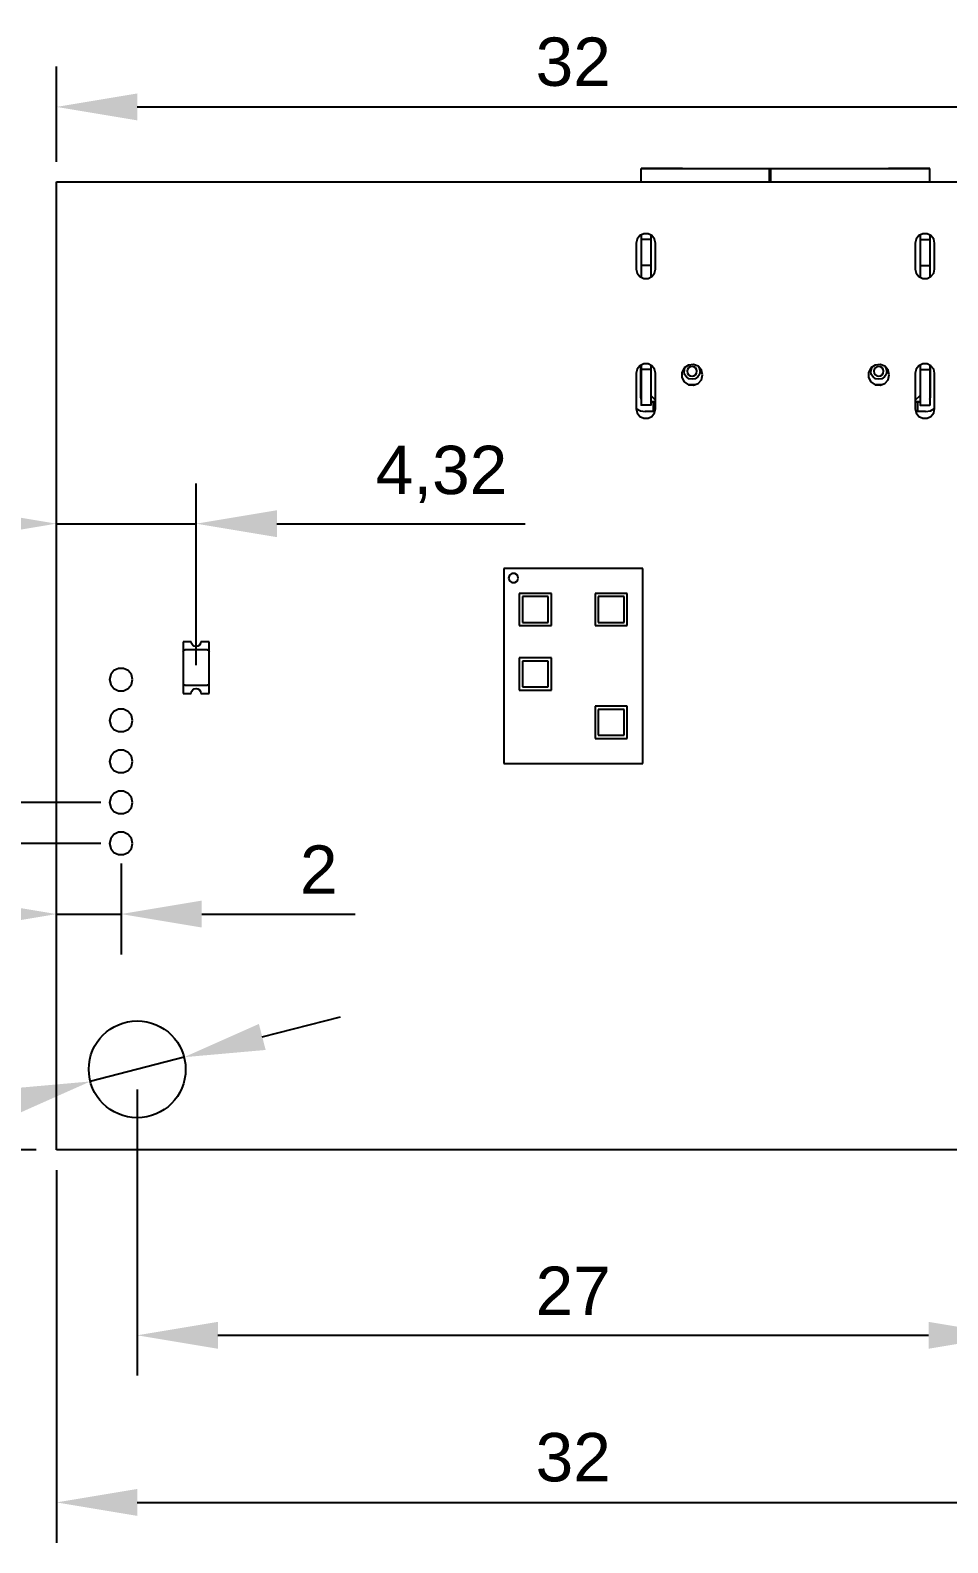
# Model space of a CAD drawing. Header units: millimetres. Extents: x -32 to 158, y -136 to 142.
# Drawn here: x -0.81 to 27.6, y 32.83 to 79.7 of the extents above; entities that cross this region are included whole.
import ezdxf

# ---------------------------------------------------------------- set-up
doc = ezdxf.new("R2010")
doc.units = ezdxf.units.MM
doc.layers.add('dim', color=5, linetype='Continuous')
doc.layers.add('VISIBLE', color=7, linetype='Continuous')
doc.styles.get("Standard").update_dxf_attribs({"font": 'arial.ttf'})
doc.dimstyles.get("Standard").update_dxf_attribs({"dimtxt": 2.5, "dimasz": 2.5, "dimexe": 1.25, "dimexo": 0.625, "dimtad": 1, "dimtxsty": 'Standard', "dimcen": 2.5, "dimazin": 3, "dimtfac": 1, "dimtmove": 0, "dimatfit": 3})

# ---------------------------------------------------------------- blocks, each defined once
blk = doc.blocks.new('*D2')
at = {"layer": 'Defpoints', "color": 0, "transparency": 16777216}
for p in [(32, 77.324), (0, 75), (32, 75)]:
    blk.add_point(p, dxfattribs=at)
at = {"layer": 'dim', "color": 0, "lineweight": -2, "transparency": 16777216}
for p, q in [((0, 75.625), (0, 78.574)), ((32, 75.625), (32, 78.574)), ((2.5, 77.324), (29.5, 77.324))]:
    blk.add_line(p, q, dxfattribs=at)
at = {"layer": 'dim', "color": 0, "transparency": 16777216}
for points in [[(2.5, 77.741), (2.5, 76.907), (0, 77.324)], [(29.5, 77.741), (29.5, 76.907), (32, 77.324)]]:
    blk.add_solid(points, dxfattribs=at)
at = {"layer": 'dim', "color": 0, "transparency": 16777216, "insert": (16, 78.715), "char_height": 1.5, "attachment_point": 5}
blk.add_mtext('32', dxfattribs=at)
blk = doc.blocks.new('*D6')
at = {"layer": 'Defpoints', "color": 0, "transparency": 16777216}
for p in [(2.5, 47.5), (29.5, 47.5), (29.5, 39.258)]:
    blk.add_point(p, dxfattribs=at)
at = {"layer": 'dim', "color": 0, "lineweight": -2, "transparency": 16777216}
for p, q in [((2.5, 46.875), (2.5, 38.008)), ((29.5, 46.875), (29.5, 38.008)), ((5, 39.258), (27, 39.258))]:
    blk.add_line(p, q, dxfattribs=at)
at = {"layer": 'dim', "color": 0, "transparency": 16777216}
for points in [[(5, 39.674), (5, 38.841), (2.5, 39.258)], [(27, 39.674), (27, 38.841), (29.5, 39.258)]]:
    blk.add_solid(points, dxfattribs=at)
at = {"layer": 'dim', "color": 0, "transparency": 16777216, "insert": (16, 40.636), "char_height": 1.5, "attachment_point": 5}
blk.add_mtext('27', dxfattribs=at)
blk = doc.blocks.new('*D7')
at = {"layer": 'Defpoints', "color": 0, "transparency": 16777216}
for p in [(0, 45), (32, 45), (32, 34.079)]:
    blk.add_point(p, dxfattribs=at)
at = {"layer": 'dim', "color": 0, "lineweight": -2, "transparency": 16777216}
for p, q in [((0, 44.375), (0, 32.829)), ((32, 44.375), (32, 32.829)), ((2.5, 34.079), (29.5, 34.079))]:
    blk.add_line(p, q, dxfattribs=at)
at = {"layer": 'dim', "color": 0, "transparency": 16777216}
for points in [[(2.5, 34.496), (2.5, 33.662), (0, 34.079)], [(29.5, 34.496), (29.5, 33.662), (32, 34.079)]]:
    blk.add_solid(points, dxfattribs=at)
at = {"layer": 'dim', "color": 0, "transparency": 16777216, "insert": (16, 35.47), "char_height": 1.5, "attachment_point": 5}
blk.add_mtext('32', dxfattribs=at)
blk = doc.blocks.new('*D12')
at = {"layer": 'Defpoints', "color": 0, "transparency": 16777216}
for p in [(3.952, 47.876), (1.048, 47.124)]:
    blk.add_point(p, dxfattribs=at)
at = {"layer": 'dim', "color": 0, "lineweight": -2, "transparency": 16777216}
for p, q in [((6.372, 48.504), (8.792, 49.131)), ((3.952, 47.876), (1.048, 47.124)), ((-7.534, 44.9), (-1.372, 46.496))]:
    blk.add_line(p, q, dxfattribs=at)
at = {"layer": 'dim', "color": 0, "transparency": 16777216}
for points in [[(6.268, 48.907), (6.477, 48.1), (3.952, 47.876)], [(-1.477, 46.9), (-1.268, 46.093), (1.048, 47.124)]]:
    blk.add_solid(points, dxfattribs=at)
at = {"layer": 'dim', "color": 0, "transparency": 16777216, "insert": (-6.022, 46.771), "char_height": 1.5, "attachment_point": 5, "rotation": 14.5299}
blk.add_mtext('∅3', dxfattribs=at)
blk = doc.blocks.new('*D14')
at = {"layer": 'Defpoints', "color": 0, "transparency": 16777216}
for p in [(4.325, 64.409), (4.325, 59.4), (0, 45)]:
    blk.add_point(p, dxfattribs=at)
at = {"layer": 'dim', "color": 0, "lineweight": -2, "transparency": 16777216}
for p, q in [((0, 45.625), (0, 65.659)), ((4.325, 60.025), (4.325, 65.659)), ((-2.5, 64.409), (-5, 64.409)), ((0, 64.409), (4.325, 64.409)), ((6.825, 64.409), (14.516, 64.409))]:
    blk.add_line(p, q, dxfattribs=at)
at = {"layer": 'dim', "color": 0, "transparency": 16777216}
for points in [[(-2.5, 64.826), (-2.5, 63.992), (0, 64.409)], [(6.825, 64.826), (6.825, 63.992), (4.325, 64.409)]]:
    blk.add_solid(points, dxfattribs=at)
at = {"layer": 'dim', "color": 0, "transparency": 16777216, "insert": (11.921, 65.935), "char_height": 1.5, "attachment_point": 5}
blk.add_mtext('4,32', dxfattribs=at)
blk = doc.blocks.new('*D16')
at = {"layer": 'Defpoints', "color": 0, "transparency": 16777216}
for p in [(2, 54.5), (2, 52.311), (0, 45)]:
    blk.add_point(p, dxfattribs=at)
at = {"layer": 'dim', "color": 0, "lineweight": -2, "transparency": 16777216}
for p, q in [((0, 45.625), (0, 53.561)), ((2, 53.875), (2, 51.061)), ((-2.5, 52.311), (-5, 52.311)), ((0, 52.311), (2, 52.311)), ((4.5, 52.311), (9.244, 52.311))]:
    blk.add_line(p, q, dxfattribs=at)
at = {"layer": 'dim', "color": 0, "transparency": 16777216}
for points in [[(-2.5, 52.728), (-2.5, 51.894), (0, 52.311)], [(4.5, 52.728), (4.5, 51.894), (2, 52.311)]]:
    blk.add_solid(points, dxfattribs=at)
at = {"layer": 'dim', "color": 0, "transparency": 16777216, "insert": (8.122, 53.689), "char_height": 1.5, "attachment_point": 5}
blk.add_mtext('2', dxfattribs=at)
blk = doc.blocks.new('*D17')
at = {"layer": 'Defpoints', "color": 0, "transparency": 16777216}
for p in [(-8.444, 55.77), (2, 55.77), (2, 54.5)]:
    blk.add_point(p, dxfattribs=at)
at = {"layer": 'dim', "color": 0, "lineweight": -2, "transparency": 16777216}
for p, q in [((-8.444, 58.27), (-8.444, 65.775)), ((1.375, 55.77), (-9.694, 55.77)), ((-8.444, 54.5), (-8.444, 55.77)), ((1.375, 54.5), (-9.694, 54.5)), ((-8.444, 52), (-8.444, 49.5))]:
    blk.add_line(p, q, dxfattribs=at)
at = {"layer": 'dim', "color": 0, "transparency": 16777216}
for points in [[(-8.86, 58.27), (-8.027, 58.27), (-8.444, 55.77)], [(-8.86, 52), (-8.027, 52), (-8.444, 54.5)]]:
    blk.add_solid(points, dxfattribs=at)
at = {"layer": 'dim', "color": 0, "transparency": 16777216, "insert": (-9.97, 63.273), "char_height": 1.5, "attachment_point": 5, "rotation": 90}
blk.add_mtext('1,27', dxfattribs=at)
blk = doc.blocks.new('*D18')
at = {"layer": 'Defpoints', "color": 0, "transparency": 16777216}
for p in [(-8.444, 54.5), (2, 54.5), (0, 45)]:
    blk.add_point(p, dxfattribs=at)
at = {"layer": 'dim', "color": 0, "lineweight": -2, "transparency": 16777216}
for p, q in [((1.375, 54.5), (-9.694, 54.5)), ((-8.444, 47.5), (-8.444, 52)), ((-0.625, 45), (-9.694, 45))]:
    blk.add_line(p, q, dxfattribs=at)
at = {"layer": 'dim', "color": 0, "transparency": 16777216}
for points in [[(-8.86, 52), (-8.027, 52), (-8.444, 54.5)], [(-8.86, 47.5), (-8.027, 47.5), (-8.444, 45)]]:
    blk.add_solid(points, dxfattribs=at)
at = {"layer": 'dim', "color": 0, "transparency": 16777216, "insert": (-9.97, 49.75), "char_height": 1.5, "attachment_point": 5, "rotation": 90}
blk.add_mtext('9,5', dxfattribs=at)

msp = doc.modelspace()

# ---------------------------------------------------------------- linework, layer by layer
msp.add_circle((2.5, 47.5), 1.5)
at = {"layer": 'VISIBLE'}
for points in [[(0, 45), (0, 75)], [(0, 75), (32, 75)], [(19.38, 75.412), (18.475, 75.412), (18.198, 75.412), (18.125, 75.412), (18.1, 75.412)], [(18.1, 75.412), (18.125, 75.412), (18.198, 75.412), (18.475, 75.412), (19.38, 75.412)], [(18.1, 75), (18.1, 75.412)], [(18.1, 75), (18.1, 75.412)], [(18.25, 75.412), (18.272, 75.412), (18.336, 75.412), (18.581, 75.412), (19.38, 75.412)], [(19.38, 75.412), (18.581, 75.412), (18.336, 75.412), (18.25, 75.412)], [(19.38, 75.412), (25.76, 75.412)], [(19.38, 75.412), (22.07, 75.412)], [(22.07, 75.412), (22.07, 75)], [(22.12, 75.262), (22.07, 75.262)], [(22.12, 75.412), (25.76, 75.412)], [(22.12, 75), (22.12, 75.412)], [(25.76, 75.412), (26.559, 75.412), (26.804, 75.412), (26.868, 75.412), (26.89, 75.412)], [(27.04, 75.412), (27.015, 75.412), (26.943, 75.412), (26.665, 75.412), (25.76, 75.412)], [(26.89, 75.412), (26.804, 75.412), (26.559, 75.412), (25.76, 75.412)], [(25.76, 75.412), (26.665, 75.412), (26.943, 75.412), (27.015, 75.412), (27.04, 75.412)], [(27.04, 75), (27.04, 75.412)], [(27.04, 75), (27.04, 75.412)], [(18.55, 73.1), (18.52, 73.23), (18.437, 73.335), (18.317, 73.392), (18.183, 73.392), (18.063, 73.335), (17.98, 73.23), (17.95, 73.1)], [(18.1, 73.36), (18.1, 73.342), (18.1, 73.325), (18.1, 73.308), (18.1, 73.293), (18.1, 73.279), (18.1, 73.265), (18.1, 73.253), (18.1, 73.243), (18.1, 73.233), (18.1, 73.226), (18.1, 73.22), (18.1, 73.215), (18.1, 73.213), (18.1, 73.212)], [(18.4, 73.212), (18.1, 73.212)], [(18.1, 73.212), (18.1, 73.212), (18.1, 73.212), (18.1, 73.211), (18.1, 73.211), (18.1, 73.21), (18.1, 73.21), (18.1, 73.209), (18.1, 73.208), (18.1, 73.207), (18.1, 73.205), (18.1, 73.204), (18.1, 73.203), (18.1, 73.201), (18.1, 73.199)], [(18.4, 73.212), (18.1, 73.212)], [(18.1, 73.212), (18.1, 73.212)], [(18.1, 73.199), (18.1, 73.111)], [(18.4, 73.36), (18.4, 73.342), (18.4, 73.325), (18.4, 73.308), (18.4, 73.293), (18.4, 73.278), (18.4, 73.265), (18.4, 73.253), (18.4, 73.242), (18.4, 73.233), (18.4, 73.226), (18.4, 73.22), (18.4, 73.215), (18.4, 73.213), (18.4, 73.212)], [(18.4, 73.212), (18.4, 73.212), (18.4, 73.212), (18.4, 73.211), (18.4, 73.211), (18.4, 73.21), (18.4, 73.21), (18.4, 73.209), (18.4, 73.208), (18.4, 73.207), (18.4, 73.205), (18.4, 73.204), (18.4, 73.203), (18.4, 73.201), (18.4, 73.199)], [(18.4, 73.212), (18.4, 73.212)], [(18.4, 73.199), (18.4, 73.111)], [(27.19, 73.1), (27.16, 73.23), (27.077, 73.335), (26.957, 73.392), (26.823, 73.392), (26.703, 73.335), (26.62, 73.23), (26.59, 73.1)], [(26.74, 73.36), (26.74, 73.342), (26.74, 73.325), (26.74, 73.308), (26.74, 73.293), (26.74, 73.279), (26.74, 73.265), (26.74, 73.253), (26.74, 73.243), (26.74, 73.233), (26.74, 73.226), (26.74, 73.22), (26.74, 73.215), (26.74, 73.213), (26.74, 73.212)], [(26.74, 73.212), (27.04, 73.212)], [(26.74, 73.212), (26.74, 73.212), (26.74, 73.212), (26.74, 73.211), (26.74, 73.211), (26.74, 73.21), (26.74, 73.21), (26.74, 73.209), (26.74, 73.208), (26.74, 73.207), (26.74, 73.205), (26.74, 73.204), (26.74, 73.203), (26.74, 73.201), (26.74, 73.199)], [(26.74, 73.212), (27.04, 73.212)], [(26.74, 73.212), (26.74, 73.212)], [(26.74, 73.199), (26.74, 73.111)], [(27.04, 73.36), (27.04, 73.342), (27.04, 73.325), (27.04, 73.308), (27.04, 73.293), (27.04, 73.278), (27.04, 73.265), (27.04, 73.253), (27.04, 73.242), (27.04, 73.233), (27.04, 73.226), (27.04, 73.22), (27.04, 73.215), (27.04, 73.213), (27.04, 73.212)], [(27.04, 73.212), (27.04, 73.212)], [(27.04, 73.212), (27.04, 73.212), (27.04, 73.212), (27.04, 73.211), (27.04, 73.211), (27.04, 73.21), (27.04, 73.21), (27.04, 73.209), (27.04, 73.208), (27.04, 73.207), (27.04, 73.205), (27.04, 73.204), (27.04, 73.203), (27.04, 73.201), (27.04, 73.199)], [(27.04, 73.199), (27.04, 73.111)], [(17.95, 73.1), (17.95, 72.3)], [(18.1, 73.111), (18.1, 73.105), (18.1, 73.097), (18.1, 73.087), (18.1, 73.076), (18.1, 73.065), (18.1, 73.052), (18.1, 73.038), (18.1, 73.023), (18.1, 73.008), (18.1, 72.992), (18.1, 72.975), (18.1, 72.959), (18.1, 72.941), (18.1, 72.924)], [(18.1, 72.924), (18.1, 72.7)], [(18.1, 72.7), (18.1, 72.682), (18.1, 72.665), (18.1, 72.648), (18.1, 72.632), (18.1, 72.616), (18.1, 72.6), (18.1, 72.586), (18.1, 72.572), (18.1, 72.559), (18.1, 72.547), (18.1, 72.537), (18.1, 72.527), (18.1, 72.519), (18.1, 72.512)], [(18.4, 73.111), (18.4, 73.105), (18.4, 73.097), (18.4, 73.087), (18.4, 73.076), (18.4, 73.065), (18.4, 73.052), (18.4, 73.038), (18.4, 73.023), (18.4, 73.008), (18.4, 72.992), (18.4, 72.975), (18.4, 72.959), (18.4, 72.941), (18.4, 72.924)], [(18.4, 72.924), (18.4, 72.7)], [(18.4, 72.7), (18.4, 72.682), (18.4, 72.665), (18.4, 72.648), (18.4, 72.632), (18.4, 72.616), (18.4, 72.6), (18.4, 72.586), (18.4, 72.572), (18.4, 72.559), (18.4, 72.547), (18.4, 72.537), (18.4, 72.527), (18.4, 72.519), (18.4, 72.512)], [(18.55, 72.3), (18.55, 73.1)], [(26.59, 73.1), (26.59, 72.3)], [(26.74, 73.111), (26.74, 73.105), (26.74, 73.097), (26.74, 73.087), (26.74, 73.076), (26.74, 73.065), (26.74, 73.052), (26.74, 73.038), (26.74, 73.023), (26.74, 73.008), (26.74, 72.992), (26.74, 72.975), (26.74, 72.959), (26.74, 72.941), (26.74, 72.924)], [(26.74, 72.924), (26.74, 72.7)], [(26.74, 72.7), (26.74, 72.682), (26.74, 72.665), (26.74, 72.648), (26.74, 72.632), (26.74, 72.616), (26.74, 72.6), (26.74, 72.586), (26.74, 72.572), (26.74, 72.559), (26.74, 72.547), (26.74, 72.537), (26.74, 72.527), (26.74, 72.519), (26.74, 72.512)], [(27.04, 73.111), (27.04, 73.105), (27.04, 73.097), (27.04, 73.087), (27.04, 73.076), (27.04, 73.065), (27.04, 73.052), (27.04, 73.038), (27.04, 73.023), (27.04, 73.008), (27.04, 72.992), (27.04, 72.975), (27.04, 72.959), (27.04, 72.941), (27.04, 72.924)], [(27.04, 72.924), (27.04, 72.7)], [(27.04, 72.7), (27.04, 72.682), (27.04, 72.665), (27.04, 72.648), (27.04, 72.632), (27.04, 72.616), (27.04, 72.6), (27.04, 72.586), (27.04, 72.572), (27.04, 72.559), (27.04, 72.547), (27.04, 72.537), (27.04, 72.527), (27.04, 72.519), (27.04, 72.512)], [(27.19, 72.3), (27.19, 73.1)], [(17.95, 72.3), (17.98, 72.17), (18.063, 72.065), (18.183, 72.008), (18.317, 72.008), (18.437, 72.065), (18.52, 72.17), (18.55, 72.3)], [(18.1, 72.512), (18.1, 72.425)], [(18.1, 72.425), (18.1, 72.423), (18.1, 72.421), (18.1, 72.42), (18.1, 72.418), (18.1, 72.417), (18.1, 72.416), (18.1, 72.415), (18.1, 72.414), (18.1, 72.414), (18.1, 72.413), (18.1, 72.413), (18.1, 72.412), (18.1, 72.412), (18.1, 72.412)], [(18.1, 72.412), (18.1, 72.405), (18.1, 72.397), (18.1, 72.389), (18.1, 72.381), (18.1, 72.373), (18.1, 72.364), (18.1, 72.356), (18.1, 72.348), (18.1, 72.339), (18.1, 72.331), (18.1, 72.324), (18.1, 72.316), (18.1, 72.309), (18.1, 72.302)], [(18.4, 72.412), (18.1, 72.412)], [(18.1, 72.302), (18.1, 72.296), (18.1, 72.291), (18.1, 72.285), (18.1, 72.278), (18.1, 72.272), (18.1, 72.266), (18.1, 72.259), (18.1, 72.253), (18.1, 72.246), (18.1, 72.239), (18.1, 72.233), (18.1, 72.226), (18.1, 72.219), (18.1, 72.212)], [(18.1, 72.212), (18.1, 72.112)], [(18.4, 72.512), (18.4, 72.425)], [(18.4, 72.425), (18.4, 72.423), (18.4, 72.421), (18.4, 72.42), (18.4, 72.418), (18.4, 72.417), (18.4, 72.416), (18.4, 72.415), (18.4, 72.414), (18.4, 72.414), (18.4, 72.413), (18.4, 72.413), (18.4, 72.412), (18.4, 72.412), (18.4, 72.412)], [(18.4, 72.412), (18.4, 72.405), (18.4, 72.397), (18.4, 72.389), (18.4, 72.381), (18.4, 72.373), (18.4, 72.364), (18.4, 72.356), (18.4, 72.348), (18.4, 72.339), (18.4, 72.331), (18.4, 72.324), (18.4, 72.316), (18.4, 72.309), (18.4, 72.302)], [(18.4, 72.302), (18.4, 72.296), (18.4, 72.291), (18.4, 72.285), (18.4, 72.278), (18.4, 72.272), (18.4, 72.266), (18.4, 72.259), (18.4, 72.253), (18.4, 72.246), (18.4, 72.239), (18.4, 72.233), (18.4, 72.226), (18.4, 72.219), (18.4, 72.212)], [(18.4, 72.212), (18.4, 72.112)], [(26.59, 72.3), (26.62, 72.17), (26.703, 72.065), (26.823, 72.008), (26.957, 72.008), (27.077, 72.065), (27.16, 72.17), (27.19, 72.3)], [(26.74, 72.512), (26.74, 72.425)], [(26.74, 72.425), (26.74, 72.423), (26.74, 72.421), (26.74, 72.42), (26.74, 72.418), (26.74, 72.417), (26.74, 72.416), (26.74, 72.415), (26.74, 72.414), (26.74, 72.414), (26.74, 72.413), (26.74, 72.413), (26.74, 72.412), (26.74, 72.412), (26.74, 72.412)], [(26.74, 72.412), (26.74, 72.409), (26.74, 72.405), (26.74, 72.402), (26.74, 72.398), (26.74, 72.395), (26.74, 72.391), (26.74, 72.388), (26.74, 72.384), (26.74, 72.381), (26.74, 72.377), (26.74, 72.373), (26.74, 72.369), (26.74, 72.366), (26.74, 72.362)], [(26.74, 72.412), (27.04, 72.412)], [(26.74, 72.362), (26.74, 72.357), (26.74, 72.353), (26.74, 72.348), (26.74, 72.344), (26.74, 72.339), (26.74, 72.335), (26.74, 72.33), (26.74, 72.326), (26.74, 72.322), (26.74, 72.318), (26.74, 72.313), (26.74, 72.31), (26.74, 72.306), (26.74, 72.302)], [(26.74, 72.302), (26.74, 72.296), (26.74, 72.291), (26.74, 72.285), (26.74, 72.278), (26.74, 72.272), (26.74, 72.266), (26.74, 72.259), (26.74, 72.253), (26.74, 72.246), (26.74, 72.239), (26.74, 72.233), (26.74, 72.226), (26.74, 72.219), (26.74, 72.212)], [(26.74, 72.212), (26.74, 72.112)], [(27.04, 72.512), (27.04, 72.425)], [(27.04, 72.425), (27.04, 72.423), (27.04, 72.421), (27.04, 72.42), (27.04, 72.418), (27.04, 72.417), (27.04, 72.416), (27.04, 72.415), (27.04, 72.414), (27.04, 72.414), (27.04, 72.413), (27.04, 72.413), (27.04, 72.412), (27.04, 72.412), (27.04, 72.412)], [(27.04, 72.412), (27.04, 72.409), (27.04, 72.405), (27.04, 72.402), (27.04, 72.398), (27.04, 72.395), (27.04, 72.391), (27.04, 72.388), (27.04, 72.384), (27.04, 72.381), (27.04, 72.377), (27.04, 72.373), (27.04, 72.369), (27.04, 72.366), (27.04, 72.362)], [(27.04, 72.362), (27.04, 72.357), (27.04, 72.353), (27.04, 72.348), (27.04, 72.344), (27.04, 72.339), (27.04, 72.335), (27.04, 72.33), (27.04, 72.326), (27.04, 72.322), (27.04, 72.318), (27.04, 72.313), (27.04, 72.31), (27.04, 72.306), (27.04, 72.302)], [(27.04, 72.302), (27.04, 72.296), (27.04, 72.291), (27.04, 72.285), (27.04, 72.278), (27.04, 72.272), (27.04, 72.266), (27.04, 72.259), (27.04, 72.253), (27.04, 72.246), (27.04, 72.239), (27.04, 72.233), (27.04, 72.226), (27.04, 72.219), (27.04, 72.212)], [(27.04, 72.212), (27.04, 72.112)], [(18.1, 72.112), (18.1, 72.107), (18.1, 72.101), (18.1, 72.096), (18.1, 72.091), (18.1, 72.086), (18.1, 72.081), (18.1, 72.075), (18.1, 72.07), (18.1, 72.065), (18.1, 72.06), (18.1, 72.055), (18.1, 72.05), (18.1, 72.045), (18.1, 72.04)], [(18.4, 72.112), (18.4, 72.107), (18.4, 72.101), (18.4, 72.096), (18.4, 72.091), (18.4, 72.086), (18.4, 72.081), (18.4, 72.075), (18.4, 72.07), (18.4, 72.065), (18.4, 72.06), (18.4, 72.055), (18.4, 72.05), (18.4, 72.045), (18.4, 72.04)], [(26.74, 72.112), (26.74, 72.107), (26.74, 72.101), (26.74, 72.096), (26.74, 72.091), (26.74, 72.086), (26.74, 72.081), (26.74, 72.075), (26.74, 72.07), (26.74, 72.065), (26.74, 72.06), (26.74, 72.055), (26.74, 72.05), (26.74, 72.045), (26.74, 72.04)], [(27.04, 72.112), (27.04, 72.107), (27.04, 72.101), (27.04, 72.096), (27.04, 72.091), (27.04, 72.086), (27.04, 72.081), (27.04, 72.075), (27.04, 72.07), (27.04, 72.065), (27.04, 72.06), (27.04, 72.055), (27.04, 72.05), (27.04, 72.045), (27.04, 72.04)], [(18.55, 69.07), (18.52, 69.2), (18.437, 69.305), (18.317, 69.362), (18.183, 69.362), (18.063, 69.305), (17.98, 69.2), (17.95, 69.07)], [(17.95, 69.07), (17.95, 67.97)], [(18.08, 69.317), (18.08, 68.332)], [(18.08, 69.232), (18.1, 69.232)], [(18.08, 69.232), (18.1, 69.232)], [(18.1, 69.33), (18.1, 69.312), (18.1, 69.295), (18.1, 69.278), (18.1, 69.263), (18.1, 69.249), (18.1, 69.235), (18.1, 69.223), (18.1, 69.213), (18.1, 69.203), (18.1, 69.196), (18.1, 69.19), (18.1, 69.185), (18.1, 69.183), (18.1, 69.182)], [(18.4, 69.182), (18.1, 69.182)], [(18.1, 69.182), (18.1, 69.182), (18.1, 69.181), (18.1, 69.181), (18.1, 69.18), (18.1, 69.179), (18.1, 69.178), (18.1, 69.177), (18.1, 69.175), (18.1, 69.173), (18.1, 69.171), (18.1, 69.169), (18.1, 69.166), (18.1, 69.164), (18.1, 69.161)], [(18.4, 69.182), (18.1, 69.182)], [(18.1, 69.182), (18.1, 69.182), (18.1, 69.182), (18.1, 69.182), (18.1, 69.182), (18.1, 69.182), (18.1, 69.182), (18.1, 69.182), (18.1, 69.182), (18.1, 69.182), (18.1, 69.182), (18.1, 69.182), (18.1, 69.182), (18.1, 69.182), (18.1, 69.182)], [(18.1, 69.161), (18.1, 68.989)], [(18.1, 68.989), (18.1, 68.981), (18.1, 68.973), (18.1, 68.963), (18.1, 68.952), (18.1, 68.941), (18.1, 68.928), (18.1, 68.915), (18.1, 68.901), (18.1, 68.887), (18.1, 68.872), (18.1, 68.857), (18.1, 68.841), (18.1, 68.826), (18.1, 68.81)], [(18.4, 69.33), (18.4, 69.312), (18.4, 69.295), (18.4, 69.278), (18.4, 69.263), (18.4, 69.248), (18.4, 69.235), (18.4, 69.223), (18.4, 69.212), (18.4, 69.203), (18.4, 69.196), (18.4, 69.19), (18.4, 69.185), (18.4, 69.183), (18.4, 69.182)], [(18.4, 69.182), (18.4, 69.182), (18.4, 69.181), (18.4, 69.181), (18.4, 69.18), (18.4, 69.179), (18.4, 69.178), (18.4, 69.177), (18.4, 69.175), (18.4, 69.173), (18.4, 69.171), (18.4, 69.169), (18.4, 69.166), (18.4, 69.164), (18.4, 69.161)], [(18.4, 69.161), (18.4, 68.989)], [(18.4, 68.989), (18.4, 68.981), (18.4, 68.973), (18.4, 68.963), (18.4, 68.952), (18.4, 68.941), (18.4, 68.928), (18.4, 68.915), (18.4, 68.901), (18.4, 68.887), (18.4, 68.872), (18.4, 68.857), (18.4, 68.841), (18.4, 68.826), (18.4, 68.81)], [(18.55, 67.97), (18.55, 69.07)], [(20.005, 69.02), (19.968, 69.171), (19.865, 69.287), (19.719, 69.343), (19.565, 69.324), (19.437, 69.236), (19.364, 69.098), (19.364, 68.942), (19.437, 68.804), (19.565, 68.716), (19.719, 68.697), (19.865, 68.753), (19.968, 68.869), (20.005, 69.02)], [(19.43, 69.132), (19.44, 69.203), (19.471, 69.269)], [(19.471, 69.269), (19.44, 69.203), (19.43, 69.132)], [(19.68, 68.882), (19.584, 68.901), (19.503, 68.955), (19.449, 69.036), (19.43, 69.132)], [(19.68, 69.282), (19.623, 69.271), (19.574, 69.238), (19.542, 69.189), (19.53, 69.132), (19.542, 69.075), (19.574, 69.026), (19.623, 68.993), (19.68, 68.982)], [(19.68, 68.982), (19.737, 68.993), (19.786, 69.026), (19.819, 69.075), (19.83, 69.132), (19.819, 69.189), (19.786, 69.238), (19.737, 69.271), (19.68, 69.282)], [(19.93, 69.132), (19.911, 69.036), (19.857, 68.955), (19.776, 68.901), (19.68, 68.882)], [(19.89, 69.268), (19.92, 69.203), (19.93, 69.132)], [(19.93, 69.132), (19.92, 69.203), (19.89, 69.268)], [(25.785, 69.02), (25.748, 69.171), (25.645, 69.287), (25.499, 69.343), (25.345, 69.324), (25.217, 69.236), (25.144, 69.098), (25.144, 68.942), (25.217, 68.804), (25.345, 68.716), (25.499, 68.697), (25.645, 68.753), (25.748, 68.869), (25.785, 69.02)], [(25.21, 69.132), (25.22, 69.203), (25.251, 69.269)], [(25.251, 69.269), (25.22, 69.203), (25.21, 69.132)], [(25.46, 68.882), (25.364, 68.901), (25.283, 68.955), (25.229, 69.036), (25.21, 69.132)], [(25.46, 69.282), (25.403, 69.271), (25.354, 69.238), (25.322, 69.189), (25.31, 69.132), (25.322, 69.075), (25.354, 69.026), (25.403, 68.993), (25.46, 68.982)], [(25.46, 68.982), (25.517, 68.993), (25.566, 69.026), (25.599, 69.075), (25.61, 69.132), (25.599, 69.189), (25.566, 69.238), (25.517, 69.271), (25.46, 69.282)], [(25.71, 69.132), (25.691, 69.036), (25.637, 68.955), (25.556, 68.901), (25.46, 68.882)], [(25.67, 69.268), (25.7, 69.203), (25.71, 69.132)], [(25.71, 69.132), (25.7, 69.203), (25.67, 69.268)], [(27.19, 69.07), (27.16, 69.2), (27.077, 69.305), (26.957, 69.362), (26.823, 69.362), (26.703, 69.305), (26.62, 69.2), (26.59, 69.07)], [(26.59, 69.07), (26.59, 67.97)], [(26.74, 69.33), (26.74, 69.312), (26.74, 69.295), (26.74, 69.278), (26.74, 69.263), (26.74, 69.249), (26.74, 69.235), (26.74, 69.223), (26.74, 69.213), (26.74, 69.203), (26.74, 69.196), (26.74, 69.19), (26.74, 69.185), (26.74, 69.183), (26.74, 69.182)], [(26.74, 69.182), (27.04, 69.182)], [(26.74, 69.182), (27.04, 69.182)], [(26.74, 69.182), (26.74, 69.182), (26.74, 69.181), (26.74, 69.181), (26.74, 69.18), (26.74, 69.179), (26.74, 69.178), (26.74, 69.177), (26.74, 69.175), (26.74, 69.173), (26.74, 69.171), (26.74, 69.169), (26.74, 69.166), (26.74, 69.164), (26.74, 69.161)], [(26.74, 69.161), (26.74, 68.989)], [(26.74, 68.989), (26.74, 68.981), (26.74, 68.973), (26.74, 68.963), (26.74, 68.952), (26.74, 68.941), (26.74, 68.928), (26.74, 68.915), (26.74, 68.901), (26.74, 68.887), (26.74, 68.872), (26.74, 68.857), (26.74, 68.841), (26.74, 68.826), (26.74, 68.81)], [(27.04, 69.33), (27.04, 69.312), (27.04, 69.295), (27.04, 69.278), (27.04, 69.263), (27.04, 69.248), (27.04, 69.235), (27.04, 69.223), (27.04, 69.212), (27.04, 69.203), (27.04, 69.196), (27.04, 69.19), (27.04, 69.185), (27.04, 69.183), (27.04, 69.182)], [(27.06, 69.232), (27.04, 69.232)], [(27.06, 69.232), (27.04, 69.232)], [(27.04, 69.182), (27.04, 69.182), (27.04, 69.181), (27.04, 69.181), (27.04, 69.18), (27.04, 69.179), (27.04, 69.178), (27.04, 69.177), (27.04, 69.175), (27.04, 69.173), (27.04, 69.171), (27.04, 69.169), (27.04, 69.166), (27.04, 69.164), (27.04, 69.161)], [(27.04, 69.182), (27.04, 69.182), (27.04, 69.182), (27.04, 69.182), (27.04, 69.182), (27.04, 69.182), (27.04, 69.182), (27.04, 69.182), (27.04, 69.182), (27.04, 69.182), (27.04, 69.182), (27.04, 69.182), (27.04, 69.182), (27.04, 69.182), (27.04, 69.182)], [(27.04, 69.161), (27.04, 68.989)], [(27.04, 68.989), (27.04, 68.981), (27.04, 68.973), (27.04, 68.963), (27.04, 68.952), (27.04, 68.941), (27.04, 68.928), (27.04, 68.915), (27.04, 68.901), (27.04, 68.887), (27.04, 68.872), (27.04, 68.857), (27.04, 68.841), (27.04, 68.826), (27.04, 68.81)], [(27.06, 68.332), (27.06, 69.317)], [(27.19, 67.97), (27.19, 69.07)], [(18.08, 68.635), (18.1, 68.607)], [(18.1, 68.81), (18.1, 68.454)], [(18.1, 68.454), (18.1, 68.438), (18.1, 68.422), (18.1, 68.407), (18.1, 68.392), (18.1, 68.377), (18.1, 68.362), (18.1, 68.349), (18.1, 68.336), (18.1, 68.323), (18.1, 68.312), (18.1, 68.301), (18.1, 68.291), (18.1, 68.283), (18.1, 68.275)], [(18.4, 68.81), (18.4, 68.454)], [(18.4, 68.454), (18.4, 68.438), (18.4, 68.422), (18.4, 68.407), (18.4, 68.392), (18.4, 68.377), (18.4, 68.362), (18.4, 68.349), (18.4, 68.336), (18.4, 68.323), (18.4, 68.312), (18.4, 68.301), (18.4, 68.291), (18.4, 68.283), (18.4, 68.275)], [(19.784, 68.712), (19.576, 68.712)], [(25.564, 68.712), (25.356, 68.712)], [(26.74, 68.81), (26.74, 68.454)], [(26.74, 68.454), (26.74, 68.438), (26.74, 68.422), (26.74, 68.407), (26.74, 68.392), (26.74, 68.377), (26.74, 68.362), (26.74, 68.349), (26.74, 68.336), (26.74, 68.323), (26.74, 68.312), (26.74, 68.301), (26.74, 68.291), (26.74, 68.283), (26.74, 68.275)], [(27.04, 68.81), (27.04, 68.454)], [(27.04, 68.607), (27.06, 68.635)], [(27.04, 68.454), (27.04, 68.438), (27.04, 68.422), (27.04, 68.407), (27.04, 68.392), (27.04, 68.377), (27.04, 68.362), (27.04, 68.349), (27.04, 68.336), (27.04, 68.323), (27.04, 68.312), (27.04, 68.301), (27.04, 68.291), (27.04, 68.283), (27.04, 68.275)], [(17.95, 67.98), (18.082, 67.907), (18.23, 67.882)], [(17.95, 67.97), (17.98, 67.84), (18.063, 67.735), (18.183, 67.678), (18.317, 67.678), (18.437, 67.735), (18.52, 67.84), (18.55, 67.97)], [(18.08, 68.332), (18.1, 68.257)], [(18.1, 68.275), (18.1, 68.103)], [(18.1, 68.103), (18.1, 68.1), (18.1, 68.097), (18.1, 68.095), (18.1, 68.093), (18.1, 68.091), (18.1, 68.089), (18.1, 68.087), (18.1, 68.086), (18.1, 68.085), (18.1, 68.084), (18.1, 68.083), (18.1, 68.082), (18.1, 68.082), (18.1, 68.082)], [(18.4, 68.082), (18.1, 68.082)], [(18.4, 68.382), (18.55, 68.232)], [(18.4, 68.275), (18.4, 68.103)], [(18.4, 68.182), (18.55, 68.182)], [(18.48, 68.182), (18.4, 68.182)], [(18.4, 68.103), (18.4, 68.1), (18.4, 68.097), (18.4, 68.095), (18.4, 68.093), (18.4, 68.091), (18.4, 68.089), (18.4, 68.087), (18.4, 68.086), (18.4, 68.085), (18.4, 68.084), (18.4, 68.083), (18.4, 68.082), (18.4, 68.082), (18.4, 68.082)], [(18.55, 68.182), (18.48, 68.182)], [(18.48, 68.182), (18.48, 67.882)], [(26.59, 68.232), (26.74, 68.382)], [(26.66, 68.182), (26.59, 68.182)], [(26.59, 68.182), (26.74, 68.182)], [(26.59, 67.97), (26.62, 67.84), (26.703, 67.735), (26.823, 67.678), (26.957, 67.678), (27.077, 67.735), (27.16, 67.84), (27.19, 67.97)], [(26.74, 68.182), (26.66, 68.182)], [(26.66, 68.182), (26.66, 67.882)], [(26.74, 68.275), (26.74, 68.103)], [(26.74, 68.103), (26.74, 68.1), (26.74, 68.097), (26.74, 68.095), (26.74, 68.093), (26.74, 68.091), (26.74, 68.089), (26.74, 68.087), (26.74, 68.086), (26.74, 68.085), (26.74, 68.084), (26.74, 68.083), (26.74, 68.082), (26.74, 68.082), (26.74, 68.082)], [(26.74, 68.082), (27.04, 68.082)], [(26.91, 67.882), (27.058, 67.907), (27.19, 67.98)], [(27.04, 68.257), (27.06, 68.332)], [(27.04, 68.275), (27.04, 68.103)], [(27.04, 68.103), (27.04, 68.1), (27.04, 68.097), (27.04, 68.095), (27.04, 68.093), (27.04, 68.091), (27.04, 68.089), (27.04, 68.087), (27.04, 68.086), (27.04, 68.085), (27.04, 68.084), (27.04, 68.083), (27.04, 68.082), (27.04, 68.082), (27.04, 68.082)], [(18.48, 67.882), (18.23, 67.882)], [(18.537, 67.882), (18.48, 67.882)], [(26.66, 67.882), (26.603, 67.882)], [(26.91, 67.882), (26.66, 67.882)], [(18.15, 63.025), (13.85, 63.025)], [(13.85, 63.025), (13.85, 56.975)], [(14.3, 62.725), (14.271, 62.813), (14.196, 62.868), (14.104, 62.868), (14.029, 62.813), (14, 62.725)], [(18.15, 56.975), (18.15, 63.025)], [(14, 62.725), (14.029, 62.637), (14.104, 62.582), (14.196, 62.582), (14.271, 62.637), (14.3, 62.725)], [(15.325, 62.25), (14.325, 62.25)], [(14.325, 62.25), (14.325, 61.25)], [(14.325, 62.25), (14.325, 61.25)], [(15.325, 62.25), (14.325, 62.25)], [(15.225, 62.15), (14.425, 62.15)], [(14.425, 62.15), (14.425, 61.35)], [(14.425, 62.15), (14.425, 61.35)], [(15.225, 62.15), (14.425, 62.15)], [(15.225, 61.35), (15.225, 62.15)], [(15.225, 61.35), (15.225, 62.15)], [(15.325, 61.25), (15.325, 62.25)], [(15.325, 61.25), (15.325, 62.25)], [(17.675, 62.25), (16.675, 62.25)], [(16.675, 62.25), (16.675, 61.25)], [(16.675, 62.25), (16.675, 61.25)], [(17.675, 62.25), (16.675, 62.25)], [(17.575, 62.15), (16.775, 62.15)], [(16.775, 62.15), (16.775, 61.35)], [(16.775, 62.15), (16.775, 61.35)], [(17.575, 62.15), (16.775, 62.15)], [(17.575, 61.35), (17.575, 62.15)], [(17.575, 61.35), (17.575, 62.15)], [(17.675, 61.25), (17.675, 62.25)], [(17.675, 61.25), (17.675, 62.25)], [(14.325, 61.25), (15.325, 61.25)], [(14.325, 61.25), (15.325, 61.25)], [(14.425, 61.35), (15.225, 61.35)], [(14.425, 61.35), (15.225, 61.35)], [(16.675, 61.25), (17.675, 61.25)], [(16.675, 61.25), (17.675, 61.25)], [(16.775, 61.35), (17.575, 61.35)], [(16.775, 61.35), (17.575, 61.35)], [(3.925, 60.75), (3.925, 60.5)], [(4.075, 60.75), (3.925, 60.75)], [(3.925, 60.45), (3.94, 60.486), (3.975, 60.5)], [(3.925, 60.5), (3.925, 59.4)], [(4.675, 60.5), (3.975, 60.5)], [(4.175, 60.75), (4.075, 60.75)], [(4.475, 60.75), (4.463, 60.693), (4.431, 60.644), (4.382, 60.611), (4.325, 60.6), (4.268, 60.611), (4.219, 60.644), (4.186, 60.693), (4.175, 60.75)], [(4.575, 60.75), (4.475, 60.75)], [(4.725, 60.75), (4.575, 60.75)], [(4.675, 60.5), (4.71, 60.486), (4.725, 60.45)], [(4.725, 60.5), (4.725, 60.75)], [(4.725, 60.452), (4.725, 60.5)], [(3.925, 60.45), (3.925, 59.45)], [(4.725, 59.45), (4.725, 60.45)], [(15.325, 60.25), (14.325, 60.25)], [(14.325, 60.25), (14.325, 59.25)], [(15.325, 60.25), (14.325, 60.25)], [(14.325, 60.25), (14.325, 59.25)], [(14.425, 60.15), (14.425, 59.35)], [(15.225, 60.15), (14.425, 60.15)], [(15.225, 60.15), (14.425, 60.15)], [(14.425, 60.15), (14.425, 59.35)], [(15.225, 59.35), (15.225, 60.15)], [(15.225, 59.35), (15.225, 60.15)], [(15.325, 59.25), (15.325, 60.25)], [(15.325, 59.25), (15.325, 60.25)], [(2.355, 59.58), (2.32, 59.734), (2.221, 59.858), (2.079, 59.926), (1.921, 59.926), (1.779, 59.858), (1.68, 59.734), (1.645, 59.58), (1.68, 59.426), (1.779, 59.302), (1.921, 59.234), (2.079, 59.234), (2.221, 59.302), (2.32, 59.426), (2.355, 59.58)], [(3.975, 59.4), (3.94, 59.415), (3.925, 59.45)], [(3.925, 59.4), (3.925, 59.15)], [(3.925, 59.15), (4.075, 59.15)], [(3.975, 59.4), (4.675, 59.4)], [(4.075, 59.15), (4.175, 59.15)], [(4.175, 59.15), (4.186, 59.207), (4.219, 59.256), (4.268, 59.289), (4.325, 59.3), (4.382, 59.289), (4.431, 59.256), (4.463, 59.207), (4.475, 59.15)], [(4.475, 59.15), (4.575, 59.15)], [(4.575, 59.15), (4.725, 59.15)], [(4.725, 59.45), (4.71, 59.415), (4.675, 59.4)], [(4.725, 59.4), (4.725, 59.448)], [(4.725, 59.15), (4.725, 59.4)], [(14.325, 59.25), (15.325, 59.25)], [(14.325, 59.25), (15.325, 59.25)], [(14.425, 59.35), (15.225, 59.35)], [(14.425, 59.35), (15.225, 59.35)], [(2.355, 58.31), (2.32, 58.464), (2.221, 58.588), (2.079, 58.656), (1.921, 58.656), (1.779, 58.588), (1.68, 58.464), (1.645, 58.31), (1.68, 58.156), (1.779, 58.032), (1.921, 57.964), (2.079, 57.964), (2.221, 58.032), (2.32, 58.156), (2.355, 58.31)], [(17.675, 58.75), (16.675, 58.75)], [(16.675, 58.75), (16.675, 57.75)], [(16.675, 58.75), (16.675, 57.75)], [(17.675, 58.75), (16.675, 58.75)], [(16.775, 58.65), (16.775, 57.85)], [(17.575, 58.65), (16.775, 58.65)], [(16.775, 58.65), (16.775, 57.85)], [(17.575, 58.65), (16.775, 58.65)], [(17.575, 57.85), (17.575, 58.65)], [(17.575, 57.85), (17.575, 58.65)], [(17.675, 57.75), (17.675, 58.75)], [(17.675, 57.75), (17.675, 58.75)], [(16.675, 57.75), (17.675, 57.75)], [(16.675, 57.75), (17.675, 57.75)], [(16.775, 57.85), (17.575, 57.85)], [(16.775, 57.85), (17.575, 57.85)], [(2.355, 57.04), (2.32, 57.194), (2.221, 57.318), (2.079, 57.386), (1.921, 57.386), (1.779, 57.318), (1.68, 57.194), (1.645, 57.04), (1.68, 56.886), (1.779, 56.762), (1.921, 56.694), (2.079, 56.694), (2.221, 56.762), (2.32, 56.886), (2.355, 57.04)], [(13.85, 56.975), (18.15, 56.975)], [(2.355, 55.77), (2.32, 55.924), (2.221, 56.048), (2.079, 56.116), (1.921, 56.116), (1.779, 56.048), (1.68, 55.924), (1.645, 55.77), (1.68, 55.616), (1.779, 55.492), (1.921, 55.424), (2.079, 55.424), (2.221, 55.492), (2.32, 55.616), (2.355, 55.77)], [(2.355, 54.5), (2.32, 54.654), (2.221, 54.778), (2.079, 54.846), (1.921, 54.846), (1.779, 54.778), (1.68, 54.654), (1.645, 54.5), (1.68, 54.346), (1.779, 54.222), (1.921, 54.154), (2.079, 54.154), (2.221, 54.222), (2.32, 54.346), (2.355, 54.5)], [(32, 45), (0, 45)]]:
    msp.add_lwpolyline(points, dxfattribs=at)

# ---------------------------------------------------------------- dimensions: what is measured, and where the dimension line sits
at = {"layer": 'dim'}
for base, p1, p2, override, picture, middle in [((32, 77.324), (0, 75), (32, 75), {"dimtxt": 1.5, "dimdec": 1, "dimtxsty": 'Standard', "dimadec": 0, "dimazin": 0, "dimtdec": 1, "dimfxl": 1}, '*D2', (16, 78.715)), ((4.32496, 64.40892), (0, 45), (4.32496, 59.40008), {"dimtxt": 1.5, "dimtxsty": 'Standard', "dimadec": 0, "dimazin": 0, "dimfxl": 1}, '*D14', (11.92063, 65.93535)), ((2, 52.311), (0, 45), (2, 54.5), {"dimtxt": 1.5, "dimtxsty": 'Standard', "dimadec": 0, "dimazin": 0, "dimfxl": 1}, '*D16', (8.122, 53.689)), ((29.5, 39.258), (2.5, 47.5), (29.5, 47.5), {"dimtxt": 1.5, "dimdec": 1, "dimtxsty": 'Standard', "dimadec": 0, "dimazin": 0, "dimtdec": 1, "dimfxl": 1}, '*D6', (16, 40.636)), ((32, 34.079), (0, 45), (32, 45), {"dimtxt": 1.5, "dimdec": 1, "dimtxsty": 'Standard', "dimadec": 0, "dimazin": 0, "dimtdec": 1, "dimfxl": 1}, '*D7', (16, 35.47))]:
    dim = msp.add_linear_dim(base=base, p1=p1, p2=p2, dimstyle='Standard', override=override, dxfattribs=at)
    dim.commit()
    dim.dimension.update_dxf_attribs({"geometry": picture, "text_midpoint": middle})
for base, p1, p2, picture, middle in [((-8.444, 55.77), (2, 54.5), (2, 55.77), '*D17', (-9.97, 63.273)), ((-8.444, 54.5), (0, 45), (2, 54.5), '*D18', (-9.97, 49.75))]:
    dim = msp.add_linear_dim(base=base, p1=p1, p2=p2, angle=90, dimstyle='Standard', override={"dimtxt": 1.5, "dimtxsty": 'Standard', "dimadec": 0, "dimazin": 0, "dimfxl": 1}, dxfattribs=at)
    dim.commit()
    dim.dimension.update_dxf_attribs({"geometry": picture, "text_midpoint": middle})
dim = msp.add_diameter_dim_2p(p1=(3.952, 47.876), p2=(1.048, 47.124), dimstyle='Standard', override={"dimtxt": 1.5, "dimtxsty": 'Standard', "dimadec": 0, "dimazin": 0, "dimfxl": 1}, dxfattribs=at)
dim.commit()
dim.dimension.update_dxf_attribs({"geometry": '*D12', "text_midpoint": (-6.022, 46.771)})

doc.saveas('drawing.dxf')
